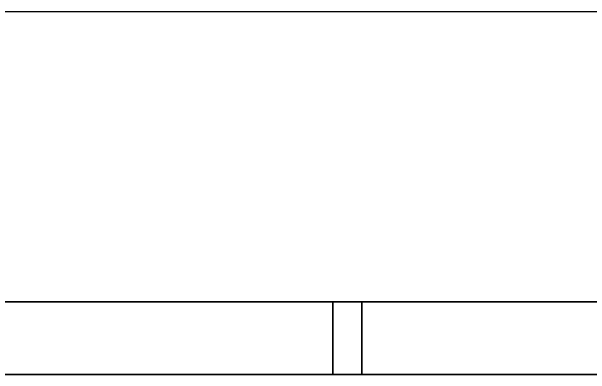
# Model space of a CAD drawing. Header units: millimetres. Extents: x 11 to 67028, y -2 to 23998.
# Drawn here: x 17206 to 25172, y -2 to 4998 of the extents above; entities that cross this region are included whole.
import ezdxf

# ---------------------------------------------------------------- set-up
doc = ezdxf.new("R2010")
doc.units = ezdxf.units.MM
doc.layers.add('cu', color=7, linetype='Continuous', lineweight=35)
doc.layers.add('图层1', color=2, linetype='Continuous', lineweight=35)

msp = doc.modelspace()

# ---------------------------------------------------------------- linework, layer by layer
msp.add_lwpolyline([(65027.5, 998.1), (10.8, 998.1), (10.8, 4998.1), (65027.5, 4998.1)], close=True)
at = {"layer": 'cu'}
for p, q in [((21628.1, -1.9), (21628.1, 998.1)), ((22028.1, 998.1), (21628.1, 998.1)), ((22028.1, -1.9), (22028.1, 998.1)), ((67028.1, -1.9), (15.5, -1.9))]:
    msp.add_line(p, q, dxfattribs=at)
at = {"layer": '图层1'}
msp.add_line((66028.1, 998.1), (10.8, 998.1), dxfattribs=at)

doc.saveas('drawing.dxf')
